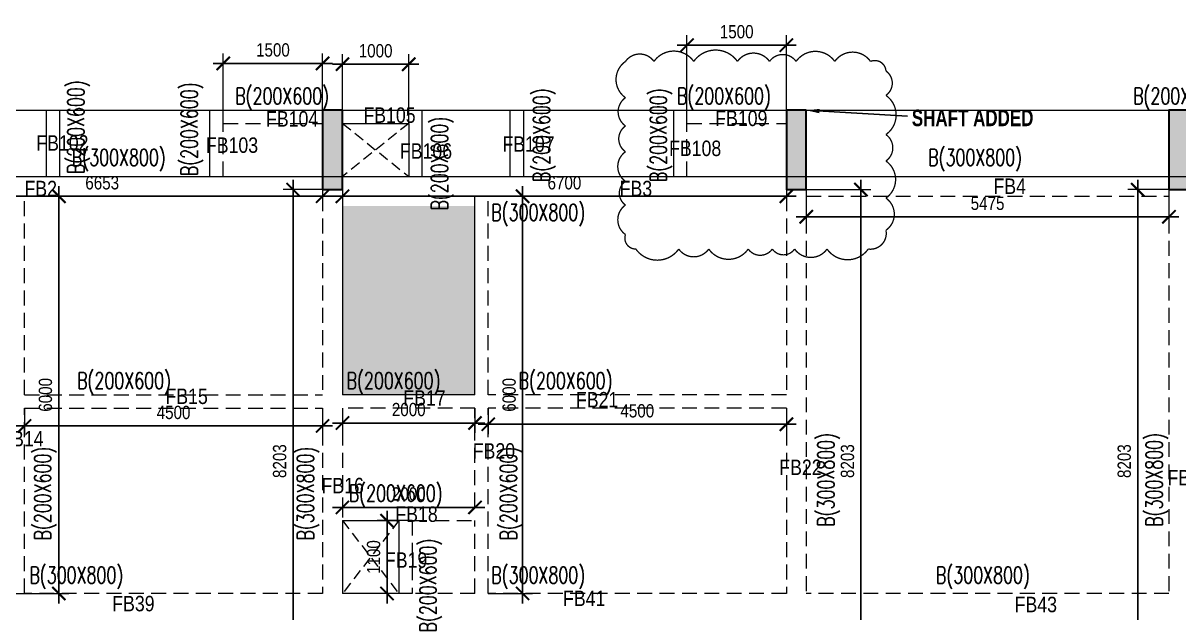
# Model space of a CAD drawing. Header units: millimetres. Extents: x 726 to 59943, y 664 to 23502.
# Drawn here: x 14630 to 32076, y 14493 to 23401 of the extents above; entities that cross this region are included whole.
import ezdxf

# ---------------------------------------------------------------- set-up
doc = ezdxf.new("R2010")
doc.units = ezdxf.units.MM
doc.linetypes.add('DASHED', pattern=[0.75, 0.5, -0.25])
doc.linetypes.add('HIDDEN', pattern=[9.525, 6.35, -3.175])
doc.layers.get('Defpoints').update_dxf_attribs({"color": 1})
for name, color, linetype, lineweight in [('G-ANNO-TEXT', 7, 'Continuous', 18), ('S-BEAM-IDEN', 2, 'Continuous', 9), ('S-COL HATCH', 8, 'Continuous', 35), ('S-COLS', 6, 'Continuous', 35), ('S-SUNKEN HATCH', 9, 'Continuous', 35), ('S_FRAMES', 4, 'Continuous', 9), ('STR-CUTOUT', 1, 'Continuous', 13)]:
    doc.layers.add(name, color=color, linetype=linetype, lineweight=lineweight)
doc.styles.add('Dim.s & Anno.(Misc.)', font='ARIALN.TTF')
doc.styles.add('ROMANS', font='romans.shx', dxfattribs={"width": 0.75})
doc.styles.add('Swis721 LtCn BT_2', font='swisscl.ttf', dxfattribs={"height": 244.992296})
doc.dimstyles.new('A-GFC-100', dxfattribs={"dimscale": 100, "dimtxt": 2, "dimasz": 2, "dimexe": 1.5, "dimexo": 0, "dimgap": 1, "dimtad": 1, "dimdec": 0, "dimdsep": 46, "dimtxsty": 'Dim.s & Anno.(Misc.)', "dimblk": 'ARCHTICK', "dimcen": 0, "dimdle": 1.5, "dimclrd": 256, "dimclre": 8, "dimclrt": 6, "dimazin": 2, "dimtfac": 1, "dimtdec": 0, "dimtix": 1, "dimtmove": 2, "dimatfit": 3, "dimfxl": 1, "dimtolj": 1, "dimlwd": -1, "dimlwe": 9, "dimarcsym": 0})

# ---------------------------------------------------------------- blocks, each defined once
blk = doc.blocks.new('A$C3ea4a2f9')
at = {"layer": 'S-COL HATCH'}
h = blk.add_hatch(color=8, dxfattribs=at)
h.dxf.hatch_style = 1
h.paths.add_polyline_path([(14100, 17000), (13800, 17000), (13800, 15800), (14100, 15800)])
h = blk.add_hatch(color=8, dxfattribs=at)
h.dxf.hatch_style = 1
h.paths.add_polyline_path([(21100, 17000), (20800, 17000), (20800, 15800), (21100, 15800)])
h = blk.add_hatch(color=8, dxfattribs=at)
h.dxf.hatch_style = 1
h.paths.add_polyline_path([(26875, 17000), (26575, 17000), (26575, 15800), (26875, 15800)])
at = {"layer": 'S-COLS'}
for points in [[(14100, 17000), (13800, 17000), (13800, 15800), (14100, 15800)], [(21100, 17000), (20800, 17000), (20800, 15800), (21100, 15800)], [(26875, 17000), (26575, 17000), (26575, 15800), (26875, 15800)]]:
    blk.add_lwpolyline(points, close=True, dxfattribs=at)
blk = doc.blocks.new('COLUMNS FROM LGF')
blk.add_blockref('A$C3ea4a2f9', (715961, -21291))
blk = doc.blocks.new('_ArchTick')
at = {"color": 0, "linetype": 'ByBlock', "const_width": 0.15}
blk.add_lwpolyline([(-0.5, -0.5), (0.5, 0.5)], dxfattribs=at)
blk = doc.blocks.new('*D228')
at = {"color": 8, "lineweight": 9, "transparency": 16777216}
for p, q in [((12498, 21086), (12498, 20636)), ((19151, 21086), (19151, 20636))]:
    blk.add_line(p, q, dxfattribs=at)
at = {"transparency": 16777216}
blk.add_line((12348, 20786), (19301, 20786), dxfattribs=at)
at = {"layer": 'Defpoints', "color": 0, "transparency": 16777216}
for p in [(12498, 21086), (19151, 21086), (19151, 20786)]:
    blk.add_point(p, dxfattribs=at)
at = {"transparency": 16777216, "xscale": 200, "yscale": 200, "zscale": 200, "rotation": 180}
blk.add_blockref('_ArchTick', (12498, 20786), dxfattribs=at)
at = {"transparency": 16777216, "xscale": 200, "yscale": 200, "zscale": 200}
blk.add_blockref('_ArchTick', (19151, 20786), dxfattribs=at)
at = {"color": 6, "transparency": 16777216, "insert": (15824, 20988), "char_height": 200, "attachment_point": 5, "style": 'Dim.s & Anno.(Misc.)'}
blk.add_mtext('\\A1;6653', dxfattribs=at)
blk = doc.blocks.new('*D229')
at = {"color": 8, "lineweight": 9, "transparency": 16777216}
for p, q in [((19451, 21085), (19451, 20636)), ((26151, 21086), (26151, 20636))]:
    blk.add_line(p, q, dxfattribs=at)
at = {"transparency": 16777216}
blk.add_line((19301, 20786), (26301, 20786), dxfattribs=at)
at = {"layer": 'Defpoints', "color": 0, "transparency": 16777216}
for p in [(19451, 21085), (26151, 21086), (26151, 20786)]:
    blk.add_point(p, dxfattribs=at)
at = {"transparency": 16777216, "xscale": 200, "yscale": 200, "zscale": 200, "rotation": 180}
blk.add_blockref('_ArchTick', (19451, 20786), dxfattribs=at)
at = {"transparency": 16777216, "xscale": 200, "yscale": 200, "zscale": 200}
blk.add_blockref('_ArchTick', (26151, 20786), dxfattribs=at)
at = {"color": 6, "transparency": 16777216, "insert": (22801, 20988), "char_height": 200, "attachment_point": 5, "style": 'Dim.s & Anno.(Misc.)'}
blk.add_mtext('\\A1;6700', dxfattribs=at)
blk = doc.blocks.new('*D230')
at = {"color": 8, "lineweight": 9, "transparency": 16777216}
for p, q in [((26451, 21086), (26451, 20326)), ((31926, 21086), (31926, 20326))]:
    blk.add_line(p, q, dxfattribs=at)
at = {"transparency": 16777216}
blk.add_line((26301, 20476), (32076, 20476), dxfattribs=at)
at = {"layer": 'Defpoints', "color": 0, "transparency": 16777216}
for p in [(26451, 21086), (31926, 21086), (31926, 20476)]:
    blk.add_point(p, dxfattribs=at)
at = {"transparency": 16777216, "xscale": 200, "yscale": 200, "zscale": 200, "rotation": 180}
blk.add_blockref('_ArchTick', (26451, 20476), dxfattribs=at)
at = {"transparency": 16777216, "xscale": 200, "yscale": 200, "zscale": 200}
blk.add_blockref('_ArchTick', (31926, 20476), dxfattribs=at)
at = {"color": 6, "transparency": 16777216, "insert": (29188, 20678), "char_height": 200, "attachment_point": 5, "style": 'Dim.s & Anno.(Misc.)'}
blk.add_mtext('\\A1;5475', dxfattribs=at)
blk = doc.blocks.new('*D238')
at = {"color": 8, "lineweight": 9, "transparency": 16777216}
for p, q in [((14651, 17586), (14651, 17167)), ((19151, 17586), (19151, 17167))]:
    blk.add_line(p, q, dxfattribs=at)
at = {"transparency": 16777216}
blk.add_line((14501, 17317), (19301, 17317), dxfattribs=at)
at = {"layer": 'Defpoints', "color": 0, "transparency": 16777216}
for p in [(14651, 17586), (19151, 17586), (19151, 17317)]:
    blk.add_point(p, dxfattribs=at)
at = {"transparency": 16777216, "xscale": 200, "yscale": 200, "zscale": 200, "rotation": 180}
blk.add_blockref('_ArchTick', (14651, 17317), dxfattribs=at)
at = {"transparency": 16777216, "xscale": 200, "yscale": 200, "zscale": 200}
blk.add_blockref('_ArchTick', (19151, 17317), dxfattribs=at)
at = {"color": 6, "transparency": 16777216, "insert": (16901, 17519), "char_height": 200, "attachment_point": 5, "style": 'Dim.s & Anno.(Misc.)'}
blk.add_mtext('\\A1;4500', dxfattribs=at)
blk = doc.blocks.new('*D239')
at = {"color": 8, "lineweight": 9, "transparency": 16777216}
for p, q in [((19451, 17586), (19451, 17210)), ((21451, 17586), (21451, 17210))]:
    blk.add_line(p, q, dxfattribs=at)
at = {"transparency": 16777216}
blk.add_line((19301, 17360), (21601, 17360), dxfattribs=at)
at = {"layer": 'Defpoints', "color": 0, "transparency": 16777216}
for p in [(19451, 17586), (21451, 17586), (21451, 17360)]:
    blk.add_point(p, dxfattribs=at)
at = {"transparency": 16777216, "xscale": 200, "yscale": 200, "zscale": 200, "rotation": 180}
blk.add_blockref('_ArchTick', (19451, 17360), dxfattribs=at)
at = {"transparency": 16777216, "xscale": 200, "yscale": 200, "zscale": 200}
blk.add_blockref('_ArchTick', (21451, 17360), dxfattribs=at)
at = {"color": 6, "transparency": 16777216, "insert": (20451, 17563), "char_height": 200, "attachment_point": 5, "style": 'Dim.s & Anno.(Misc.)'}
blk.add_mtext('\\A1;2000', dxfattribs=at)
blk = doc.blocks.new('*D240')
at = {"color": 8, "lineweight": 9, "transparency": 16777216}
for p, q in [((21651, 17586), (21651, 17192)), ((26151, 17586), (26151, 17192))]:
    blk.add_line(p, q, dxfattribs=at)
at = {"transparency": 16777216}
blk.add_line((21501, 17342), (26301, 17342), dxfattribs=at)
at = {"layer": 'Defpoints', "color": 0, "transparency": 16777216}
for p in [(21651, 17586), (26151, 17586), (26151, 17342)]:
    blk.add_point(p, dxfattribs=at)
at = {"transparency": 16777216, "xscale": 200, "yscale": 200, "zscale": 200, "rotation": 180}
blk.add_blockref('_ArchTick', (21651, 17342), dxfattribs=at)
at = {"transparency": 16777216, "xscale": 200, "yscale": 200, "zscale": 200}
blk.add_blockref('_ArchTick', (26151, 17342), dxfattribs=at)
at = {"color": 6, "transparency": 16777216, "insert": (23901, 17544), "char_height": 200, "attachment_point": 5, "style": 'Dim.s & Anno.(Misc.)'}
blk.add_mtext('\\A1;4500', dxfattribs=at)
blk = doc.blocks.new('*D243')
at = {"transparency": 16777216}
blk.add_line((15170, 20936), (15170, 14636), dxfattribs=at)
at = {"color": 8, "lineweight": 9, "transparency": 16777216}
for p, q in [((14451, 20786), (15320, 20786)), ((14451, 14786), (15320, 14786))]:
    blk.add_line(p, q, dxfattribs=at)
at = {"layer": 'Defpoints', "color": 0, "transparency": 16777216}
for p in [(14451, 20786), (14451, 14786), (15170, 14786)]:
    blk.add_point(p, dxfattribs=at)
at = {"transparency": 16777216, "xscale": 200, "yscale": 200, "zscale": 200}
for p, rotation in [((15170, 20786), 90), ((15170, 14786), 270)]:
    blk.add_blockref('_ArchTick', p, dxfattribs=dict(at, rotation=rotation))
at = {"color": 6, "transparency": 16777216, "insert": (14968, 17786), "char_height": 200, "attachment_point": 5, "rotation": 90, "style": 'Dim.s & Anno.(Misc.)'}
blk.add_mtext('\\A1;6000', dxfattribs=at)
blk = doc.blocks.new('*D247')
at = {"color": 8, "lineweight": 9, "transparency": 16777216}
for p, q in [((21451, 16086), (21451, 16236)), ((19451, 16086), (19451, 15936))]:
    blk.add_line(p, q, dxfattribs=at)
at = {"transparency": 16777216}
blk.add_line((19301, 16086), (21601, 16086), dxfattribs=at)
at = {"layer": 'Defpoints', "color": 0, "transparency": 16777216}
for p in [(19451, 16086), (21451, 16086), (21451, 16086)]:
    blk.add_point(p, dxfattribs=at)
at = {"transparency": 16777216, "xscale": 200, "yscale": 200, "zscale": 200, "rotation": 180}
blk.add_blockref('_ArchTick', (19451, 16086), dxfattribs=at)
at = {"transparency": 16777216, "xscale": 200, "yscale": 200, "zscale": 200}
blk.add_blockref('_ArchTick', (21451, 16086), dxfattribs=at)
at = {"color": 6, "transparency": 16777216, "insert": (20451, 16288), "char_height": 200, "attachment_point": 5, "style": 'Dim.s & Anno.(Misc.)'}
blk.add_mtext('\\A1;2000', dxfattribs=at)
blk = doc.blocks.new('*D248')
at = {"transparency": 16777216}
blk.add_line((18705, 21036), (18705, 12534), dxfattribs=at)
at = {"color": 8, "lineweight": 9, "transparency": 16777216}
for p, q in [((19151, 20886), (18555, 20886)), ((19151, 12684), (18555, 12684))]:
    blk.add_line(p, q, dxfattribs=at)
at = {"layer": 'Defpoints', "color": 0, "transparency": 16777216}
for p in [(19151, 20886), (18705, 12684), (19151, 12684)]:
    blk.add_point(p, dxfattribs=at)
at = {"transparency": 16777216, "xscale": 200, "yscale": 200, "zscale": 200}
for p, rotation in [((18705, 20886), 90), ((18705, 12684), 270)]:
    blk.add_blockref('_ArchTick', p, dxfattribs=dict(at, rotation=rotation))
at = {"color": 6, "transparency": 16777216, "insert": (18503, 16785), "char_height": 200, "attachment_point": 5, "rotation": 90, "style": 'Dim.s & Anno.(Misc.)'}
blk.add_mtext('\\A1;8203', dxfattribs=at)
blk = doc.blocks.new('*D249')
at = {"transparency": 16777216}
blk.add_line((22169, 14636), (22169, 20936), dxfattribs=at)
at = {"color": 8, "lineweight": 9, "transparency": 16777216}
for p, q in [((21651, 20786), (22319, 20786)), ((21651, 14786), (22319, 14786))]:
    blk.add_line(p, q, dxfattribs=at)
at = {"layer": 'Defpoints', "color": 0, "transparency": 16777216}
for p in [(21651, 20786), (22169, 20786), (21651, 14786)]:
    blk.add_point(p, dxfattribs=at)
at = {"transparency": 16777216, "xscale": 200, "yscale": 200, "zscale": 200}
for p, rotation in [((22169, 20786), 90), ((22169, 14786), 270)]:
    blk.add_blockref('_ArchTick', p, dxfattribs=dict(at, rotation=rotation))
at = {"color": 6, "transparency": 16777216, "insert": (21967, 17786), "char_height": 200, "attachment_point": 5, "rotation": 90, "style": 'Dim.s & Anno.(Misc.)'}
blk.add_mtext('\\A1;6000', dxfattribs=at)
blk = doc.blocks.new('*D250')
at = {"color": 8, "lineweight": 9, "transparency": 16777216}
for p, q in [((20501, 15886), (19973, 15886)), ((20501, 14786), (19973, 14786))]:
    blk.add_line(p, q, dxfattribs=at)
at = {"transparency": 16777216}
blk.add_line((20123, 16036), (20123, 14636), dxfattribs=at)
at = {"layer": 'Defpoints', "color": 0, "transparency": 16777216}
for p in [(20501, 15886), (20123, 14786), (20501, 14786)]:
    blk.add_point(p, dxfattribs=at)
at = {"transparency": 16777216, "xscale": 200, "yscale": 200, "zscale": 200}
for p, rotation in [((20123, 15886), 90), ((20123, 14786), 270)]:
    blk.add_blockref('_ArchTick', p, dxfattribs=dict(at, rotation=rotation))
at = {"color": 6, "transparency": 16777216, "insert": (19921, 15336), "char_height": 200, "attachment_point": 5, "rotation": 90, "style": 'Dim.s & Anno.(Misc.)'}
blk.add_mtext('\\A1;1100', dxfattribs=at)
blk = doc.blocks.new('*D251')
at = {"transparency": 16777216}
blk.add_line((27276, 21036), (27276, 12534), dxfattribs=at)
at = {"color": 8, "lineweight": 9, "transparency": 16777216}
for p, q in [((26451, 20886), (27426, 20886)), ((26451, 12684), (27426, 12684))]:
    blk.add_line(p, q, dxfattribs=at)
at = {"layer": 'Defpoints', "color": 0, "transparency": 16777216}
for p in [(26451, 20886), (26451, 12684), (27276, 12684)]:
    blk.add_point(p, dxfattribs=at)
at = {"transparency": 16777216, "xscale": 200, "yscale": 200, "zscale": 200}
for p, rotation in [((27276, 20886), 90), ((27276, 12684), 270)]:
    blk.add_blockref('_ArchTick', p, dxfattribs=dict(at, rotation=rotation))
at = {"color": 6, "transparency": 16777216, "insert": (27074, 16785), "char_height": 200, "attachment_point": 5, "rotation": 90, "style": 'Dim.s & Anno.(Misc.)'}
blk.add_mtext('\\A1;8203', dxfattribs=at)
blk = doc.blocks.new('*D265')
at = {"transparency": 16777216}
blk.add_line((31454, 12534), (31454, 21036), dxfattribs=at)
at = {"color": 8, "lineweight": 9, "transparency": 16777216}
for p, q in [((31926, 20886), (31304, 20886)), ((31926, 12684), (31304, 12684))]:
    blk.add_line(p, q, dxfattribs=at)
at = {"layer": 'Defpoints', "color": 0, "transparency": 16777216}
for p in [(31454, 20886), (31926, 20886), (31926, 12684)]:
    blk.add_point(p, dxfattribs=at)
at = {"transparency": 16777216, "xscale": 200, "yscale": 200, "zscale": 200}
for p, rotation in [((31454, 20886), 90), ((31454, 12684), 270)]:
    blk.add_blockref('_ArchTick', p, dxfattribs=dict(at, rotation=rotation))
at = {"color": 6, "transparency": 16777216, "insert": (31252, 16785), "char_height": 200, "attachment_point": 5, "rotation": 90, "style": 'Dim.s & Anno.(Misc.)'}
blk.add_mtext('\\A1;8203', dxfattribs=at)
blk = doc.blocks.new('*D224')
at = {"transparency": 16777216}
blk.add_line((59793, 22236), (59793, 20936), dxfattribs=at)
at = {"color": 8, "lineweight": 9, "transparency": 16777216}
for p, q in [((7351, 22086), (59943, 22086)), ((7352, 21086), (59943, 21086))]:
    blk.add_line(p, q, dxfattribs=at)
at = {"layer": 'Defpoints', "color": 0, "transparency": 16777216}
for p in [(7351, 22086), (7352, 21086), (59793, 21086)]:
    blk.add_point(p, dxfattribs=at)
at = {"transparency": 16777216, "xscale": 200, "yscale": 200, "zscale": 200}
for p, rotation in [((59793, 22086), 90), ((59793, 21086), 270)]:
    blk.add_blockref('_ArchTick', p, dxfattribs=dict(at, rotation=rotation))
at = {"color": 6, "transparency": 16777216, "insert": (59591, 21586), "char_height": 200, "attachment_point": 5, "rotation": 90, "style": 'Dim.s & Anno.(Misc.)'}
blk.add_mtext('\\A1;1000', dxfattribs=at)
blk = doc.blocks.new('*D148')
at = {"color": 8, "lineweight": 9, "transparency": 16777216}
for p, q in [((17651, 21886), (17651, 22943)), ((19151, 21886), (19151, 22943))]:
    blk.add_line(p, q, dxfattribs=at)
at = {"transparency": 16777216}
blk.add_line((17501, 22793), (19301, 22793), dxfattribs=at)
at = {"layer": 'Defpoints', "color": 0, "transparency": 16777216}
for p in [(19151, 22793), (17651, 21886), (19151, 21886)]:
    blk.add_point(p, dxfattribs=at)
at = {"transparency": 16777216, "xscale": 200, "yscale": 200, "zscale": 200, "rotation": 180}
blk.add_blockref('_ArchTick', (17651, 22793), dxfattribs=at)
at = {"transparency": 16777216, "xscale": 200, "yscale": 200, "zscale": 200}
blk.add_blockref('_ArchTick', (19151, 22793), dxfattribs=at)
at = {"color": 6, "transparency": 16777216, "insert": (18401, 22995), "char_height": 200, "attachment_point": 5, "style": 'Dim.s & Anno.(Misc.)'}
blk.add_mtext('\\A1;1500', dxfattribs=at)
blk = doc.blocks.new('*D149')
at = {"color": 8, "lineweight": 9, "transparency": 16777216}
for p, q in [((19451, 21886), (19451, 22930)), ((20451, 21886), (20451, 22930))]:
    blk.add_line(p, q, dxfattribs=at)
at = {"transparency": 16777216}
blk.add_line((19301, 22780), (20601, 22780), dxfattribs=at)
at = {"layer": 'Defpoints', "color": 0, "transparency": 16777216}
for p in [(20451, 22780), (19451, 21886), (20451, 21886)]:
    blk.add_point(p, dxfattribs=at)
at = {"transparency": 16777216, "xscale": 200, "yscale": 200, "zscale": 200, "rotation": 180}
blk.add_blockref('_ArchTick', (19451, 22780), dxfattribs=at)
at = {"transparency": 16777216, "xscale": 200, "yscale": 200, "zscale": 200}
blk.add_blockref('_ArchTick', (20451, 22780), dxfattribs=at)
at = {"color": 6, "transparency": 16777216, "insert": (19951, 22982), "char_height": 200, "attachment_point": 5, "style": 'Dim.s & Anno.(Misc.)'}
blk.add_mtext('\\A1;1000', dxfattribs=at)
blk = doc.blocks.new('*D150')
at = {"color": 8, "lineweight": 9, "transparency": 16777216}
for p, q in [((24651, 21886), (24651, 23218)), ((26151, 21886), (26151, 23218))]:
    blk.add_line(p, q, dxfattribs=at)
at = {"transparency": 16777216}
blk.add_line((24501, 23068), (26301, 23068), dxfattribs=at)
at = {"layer": 'Defpoints', "color": 0, "transparency": 16777216}
for p in [(26151, 23068), (24651, 21886), (26151, 21886)]:
    blk.add_point(p, dxfattribs=at)
at = {"transparency": 16777216, "xscale": 200, "yscale": 200, "zscale": 200, "rotation": 180}
blk.add_blockref('_ArchTick', (24651, 23068), dxfattribs=at)
at = {"transparency": 16777216, "xscale": 200, "yscale": 200, "zscale": 200}
blk.add_blockref('_ArchTick', (26151, 23068), dxfattribs=at)
at = {"color": 6, "transparency": 16777216, "insert": (25401, 23270), "char_height": 200, "attachment_point": 5, "style": 'Dim.s & Anno.(Misc.)'}
blk.add_mtext('\\A1;1500', dxfattribs=at)

msp = doc.modelspace()

# ---------------------------------------------------------------- hatches: boundary and pattern name
at = {"layer": 'S-SUNKEN HATCH'}
h = msp.add_hatch(dxfattribs=at)
h.set_pattern_fill('CROSS', color=256, scale=25)
h.set_pattern_definition([(0, (-611650.43, -77599.52), (158.75, 158.75), [79.375, -238.125]), (90, (-611610.74, -77639.21), (-158.75, 158.75), [79.375, -238.125])])
h.paths.add_polyline_path([(10252, 17788.1), (12202, 17788.1), (12202, 20638.1), (10252, 20638.1)])
h.paths.add_polyline_path([(12502, 17788.1), (14452.1, 17788.1), (14452.1, 20638.1), (12502, 20638.1), (12502, 20538.2)])
h.paths.add_polyline_path([(14452.1, 9388.1), (12502, 9388.1), (12502, 6438), (12502, 6438), (12502, 6538.2), (14452.1, 6538.2)])
h.paths.add_polyline_path([(21452, 20638.1), (19452, 20638.1), (19452, 17788.1), (21452, 17788.1)])
h.paths.add_polyline_path([(32226.9, 17788.1), (34127, 17788.1), (34127, 20638.1), (32226.9, 20638.1), (32227, 20538.3)])
h.paths.add_polyline_path([(34127, 9388.1), (32226.9, 9388.1), (32226.9, 6438), (32227, 6438), (32227, 6388.2), (34127, 6388.2)])
h.paths.add_polyline_path([(43727, 6388.2), (45677, 6388.2), (45677, 9388.1), (43727, 9388.1)])
h.paths.add_polyline_path([(45677, 20638.1), (43727, 20638.1), (43727, 17788.1), (45677, 17788.1)])
h.paths.add_polyline_path([(45977, 17788.1), (47927, 17788.1), (47927, 20638.1), (45977, 20638.1), (45977, 20538.1)])

# ---------------------------------------------------------------- linework, layer by layer
at = {"const_width": 20}
msp.add_lwpolyline([(23722.6, 22822.4, 0.5205671), (23722.6, 22274.7, 0.5205671), (23722.6, 21848, 0.5205671), (23722.6, 21458, 0.5205671), (23722.6, 21010.9, 0.5205671), (23722.6, 20653.3, 0.5205671), (23722.6, 20207.5, 0.5205671), (23879, 19988.7, 0.5205671), (24526.4, 19988.7, 0.5205671), (24979.1, 19988.7, 0.5205671), (25575.6, 19988.7, 0.5205671), (25938.7, 19988.7, 0.5205671), (26276, 19988.7, 0.5205671), (26764.7, 19988.7, 0.5205671), (27386.8, 19988.7, 0.5205671), (27653.8, 20272.1, 0.5205671), (27653.8, 20758.3, 0.5205671), (27653.8, 21318.3, 0.5205671), (27653.8, 21717.8, 0.5205671), (27653.8, 22309.6, 0.5205671), (27653.8, 22678.5, 0.5205671), (27421.3, 22822.4, 0.5205671), (26881.2, 22822.4, 0.5205671), (26297.6, 22822.4, 0.5205671), (25896.6, 22822.4, 0.5205671), (25412.7, 22822.4, 0.5205671), (24752.7, 22822.4, 0.5205671), (24152.5, 22822.4, 0.5205671)], format="xyb", close=True, dxfattribs=at)
at = {"layer": 'S_FRAMES'}
for p, q in [((19450.8, 22086.1), (19450.8, 22086)), ((26450.8, 22086.1), (26450.8, 22086.1)), ((31925.8, 22087.1), (31925.8, 22087.1)), ((19450.8, 21886), (19450.8, 21085.8)), ((13650.9, 21085.9), (14980.9, 21085.9)), ((15180.9, 21085.9), (17450.8, 21086)), ((19450.8, 21085.9), (20450.8, 21085.9)), ((20650.8, 21085.9), (21981.9, 21085.9)), ((22181.9, 21085.9), (24450.8, 21085.9)), ((26450.8, 21085.9), (31925.8, 21085.9)), ((19450.8, 20785.9), (19450.8, 17785.9)), ((19450.8, 20785.9), (21450.8, 20785.9)), ((21450.8, 17785.9), (21450.8, 20785.9)), ((21450.8, 17785.9), (19450.8, 17785.9)), ((19450.8, 15886), (19450.8, 14785.9)), ((19450.8, 15886), (20300.8, 15886)), ((20300.8, 15886), (20300.8, 14785.9)), ((20300.8, 14785.9), (19450.8, 14785.9))]:
    msp.add_line(p, q, dxfattribs=at)
at = {"layer": 'S_FRAMES', "linetype": 'DASHED', "ltscale": 450}
for p, q in [((19150.8, 21886), (19150.8, 21085.8)), ((26150.8, 21886.1), (26150.8, 21085.9)), ((17650.8, 21085.9), (19150.8, 21085.9)), ((24650.8, 21085.9), (26150.8, 21085.9)), ((14650.9, 20785.9), (19150.8, 20785.9)), ((14650.9, 17785.9), (14650.9, 20785.9)), ((19150.8, 20785.9), (19150.8, 17785.9)), ((21650.8, 20785.9), (26150.8, 20785.9)), ((21650.8, 17785.9), (21650.8, 20785.9)), ((26150.8, 20785.9), (26150.8, 17785.9)), ((26450.8, 20785.9), (26450.8, 14785.9)), ((26450.8, 20785.9), (31925.8, 20785.9)), ((31925.8, 20785.9), (31925.8, 14785.9)), ((14650.9, 17785.9), (19150.8, 17785.9)), ((26150.8, 17785.9), (21650.8, 17785.9)), ((14650.9, 14785.9), (14650.9, 17587)), ((14650.9, 17585.9), (19150.8, 17585.9)), ((19150.8, 17585.9), (19150.8, 14785.9)), ((19450.8, 17585.9), (19450.8, 16086)), ((21450.8, 17585.9), (19450.8, 17585.9)), ((21450.8, 16086), (21450.8, 17585.9)), ((26150.8, 17585.9), (21650.8, 17585.9)), ((21650.8, 14785.9), (21650.8, 17585.9)), ((26150.8, 17585.9), (26150.8, 14785.9)), ((19450.8, 16086), (21450.8, 16086)), ((20500.8, 15886), (20500.8, 14785.9)), ((20500.8, 15886), (21450.8, 15886)), ((21450.8, 14785.9), (21450.8, 15886)), ((19150.8, 14785.9), (14650.9, 14785.9)), ((21450.8, 14785.9), (20500.8, 14785.9)), ((26150.8, 14785.9), (21650.8, 14785.9)), ((31925.8, 14785.9), (26450.8, 14785.9))]:
    msp.add_line(p, q, dxfattribs=at)
at = {"layer": 'S_FRAMES', "linetype": 'Continuous', "ltscale": 450}
for points in [[(14980.9, 21085.9), (14980.9, 22088.2), (15180.9, 22088.2), (15180.9, 21085.9)], [(21981.9, 21085.9), (21981.9, 22088.2), (22181.9, 22088.2), (22181.9, 21085.9)]]:
    msp.add_lwpolyline(points, dxfattribs=at)
at = {"layer": 'S_FRAMES'}
for points in [[(17450.8, 21085.8), (17450.8, 22086), (20650.8, 22086), (20650.8, 21085.8)], [(24450.8, 21085.9), (24450.8, 22086.1), (26450.8, 22086.1), (26450.8, 21085.9)], [(33325.8, 21085.9), (33325.8, 22087.1), (31925.8, 22087.1), (31925.8, 21085.9)], [(19450.8, 21886), (20450.8, 21886), (20450.8, 21085.8)]]:
    msp.add_lwpolyline(points, dxfattribs=at)
at = {"layer": 'S_FRAMES', "linetype": 'DASHED', "ltscale": 450}
for points in [[(17650.8, 21085.8), (17650.8, 21886), (19150.8, 21886)], [(24650.8, 21085.9), (24650.8, 21886.1), (26150.8, 21886.1)]]:
    msp.add_lwpolyline(points, dxfattribs=at)
at = {"layer": 'STR-CUTOUT', "color": 1, "linetype": 'HIDDEN', "ltscale": 25}
for p, q in [((19450.9, 21886), (20450.9, 21084.8)), ((20450.9, 21886), (19450.9, 21084.8)), ((20300.9, 15886), (19450.9, 14786)), ((19450.9, 15886), (20300.9, 14786))]:
    msp.add_line(p, q, dxfattribs=at)

# ---------------------------------------------------------------- block references
at = {"layer": 'S-BEAM-IDEN'}
msp.add_blockref('COLUMNS FROM LGF', (-710610.4, 26377.2), dxfattribs=at)

# ---------------------------------------------------------------- texts
at = {"style": 'Dim.s & Anno.(Misc.)'}
for s, p in [('FB104', (18296.7, 21838)), ('FB105', (19766.6, 21894.7)), ('FB109', (25077, 21846.5)), ('FB102', (14829, 21473.7)), ('FB103', (17389.2, 21441.3)), ('FB107', (21865.1, 21457.5)), ('FB106', (20317.6, 21352.3)), ('FB108', (24380.2, 21393.2)), ('FB2', (14650.9, 20785.9)), ('FB3', (23634.5, 20785.9)), ('FB4', (29277.2, 20820.9)), ('FB15', (16779, 17648.1)), ('FB17', (20368.2, 17621.9)), ('FB21', (22974.9, 17595.7)), ('FB14', (14299.7, 17006.6)), ('FB20', (21416.8, 16822.9)), ('FB22', (26043.5, 16574.7)), ('FB23', (31903.4, 16417.8)), ('FB16', (19134.9, 16299.3)), ('FB18', (20248.3, 15867.4)), ('FB19', (20091.1, 15173.7)), ('FB39', (15975.2, 14516.7)), ('FB41', (22779.6, 14595.2)), ('FB43', (29596.7, 14502.7))]:
    msp.add_text(s, height=233.43, dxfattribs=at).set_placement(p)
at = {"layer": 'G-ANNO-TEXT', "color": 1, "insert": (28044.5, 22094.5), "char_height": 250, "width": 4617, "attachment_point": 1, "line_spacing_factor": 0.971848, "style": 'Swis721 LtCn BT_2'}
msp.add_mtext('{\\fSwis721 LtCn BT|b1|i0|c0|p34;SHAFT ADDED}', dxfattribs=at)
at = {"layer": 'S-BEAM-IDEN', "color": 1, "style": 'ROMANS', "width": 0.7}
for p in [(15552.7, 21120.4), (17263.3, 21088.6), (22581.5, 20998.8), (24343, 20998.8), (21041.6, 20569.5), (15049.9, 15585.5), (22081, 15585.5), (20866, 14196.7)]:
    msp.add_text('B(200X600)', height=250, rotation=90, dxfattribs=at).set_placement(p)
for p in [(17831.9, 22175.4), (24500.2, 22175.4), (31384, 22175.4), (15444.8, 17876.1), (19512.8, 17876.1), (22110, 17876.1), (19545.1, 16175.4)]:
    msp.add_text('B(200X600)', height=250, dxfattribs=at).set_placement(p)
at = {"layer": 'S-BEAM-IDEN', "color": 3, "style": 'ROMANS', "width": 0.7}
for p in [(15366.2, 21246.5), (28291.4, 21246.5), (21697.1, 20416.4), (14725.3, 14938.2), (21697.1, 14938.2), (28409.1, 14938.2)]:
    msp.add_text('B(300X800)', height=250, dxfattribs=at).set_placement(p)
for p in [(26872.6, 15792.9), (31828.2, 15792.9), (19017, 15585.5)]:
    msp.add_text('B(300X800)', height=250, rotation=90, dxfattribs=at).set_placement(p)

# ---------------------------------------------------------------- dimensions: what is measured, and where the dimension line sits
for base, p1, p2, picture, middle in [((26150.8, 23068), (24650.8, 21886.1), (26150.8, 21886.1), '*D150', (25400.8, 23270.1)), ((19150.8, 22793.2), (17650.8, 21886), (19150.8, 21886), '*D148', (18400.8, 22995.4)), ((20450.8, 22779.8), (19450.9, 21886), (20450.8, 21886), '*D149', (19950.8, 22981.9)), ((19150.8, 20785.9), (12497.7, 21085.9), (19150.8, 21085.9), '*D228', (15824.2, 20988)), ((26150.8, 20785.9), (19450.9, 21084.8), (26150.8, 21085.9), '*D229', (22800.9, 20988)), ((31925.7, 20476.4), (26450.8, 21085.9), (31925.7, 21085.9), '*D230', (29188.2, 20678.1)), ((19150.8, 17317.2), (14650.9, 17585.9), (19150.8, 17585.9), '*D238', (16900.9, 17519.3)), ((21450.8, 17360.5), (19450.8, 17585.9), (21450.8, 17585.9), '*D239', (20450.8, 17562.6)), ((26150.8, 17342.3), (21650.8, 17585.9), (26150.8, 17585.9), '*D240', (23900.8, 17544.4)), ((21450.8, 16086), (19450.8, 16086), (21450.8, 16086), '*D247', (20450.8, 16288.1))]:
    dim = msp.add_linear_dim(base=base, p1=p1, p2=p2, dimstyle='A-GFC-100')
    dim.commit()
    dim.dimension.update_dxf_attribs({"geometry": picture, "text_midpoint": middle})
for base, p1, p2, picture, middle in [((59792.7, 21085.9), (7350.9, 22086.1), (7351.9, 21085.9), '*D224', (59590.6, 21586)), ((15170.2, 14785.9), (14450.9, 20785.9), (14450.9, 14785.9), '*D243', (14968.1, 17785.9)), ((18705.4593, 12683.7995), (19150.8129, 20886.3192), (19150.8298, 12683.7995), '*D248', (18503.3447, 16785.0594)), ((22169.1, 20785.9), (21650.8, 14785.9), (21650.8, 20785.9), '*D249', (21967, 17785.9)), ((27276.4778, 12683.7995), (26450.7178, 20886.3192), (26450.7942, 12683.7995), '*D251', (27074.3632, 16785.0594)), ((31453.719, 20886.3192), (31925.7729, 12683.7995), (31925.6711, 20886.3192), '*D265', (31251.6044, 16785.0594)), ((20123.1, 14785.9), (20500.8, 15886), (20500.8, 14785.9), '*D250', (19921, 15335.9))]:
    dim = msp.add_linear_dim(base=base, p1=p1, p2=p2, angle=90, dimstyle='A-GFC-100')
    dim.commit()
    dim.dimension.update_dxf_attribs({"geometry": picture, "text_midpoint": middle})

# ---------------------------------------------------------------- leaders
msp.add_leader([(26450.7, 22084.3), (27981.6, 21993.6)], dimstyle='A-GFC-100', override={"dimgap": 1, "dimtad": 0, "dimclrd": 1})

doc.saveas('drawing.dxf')
